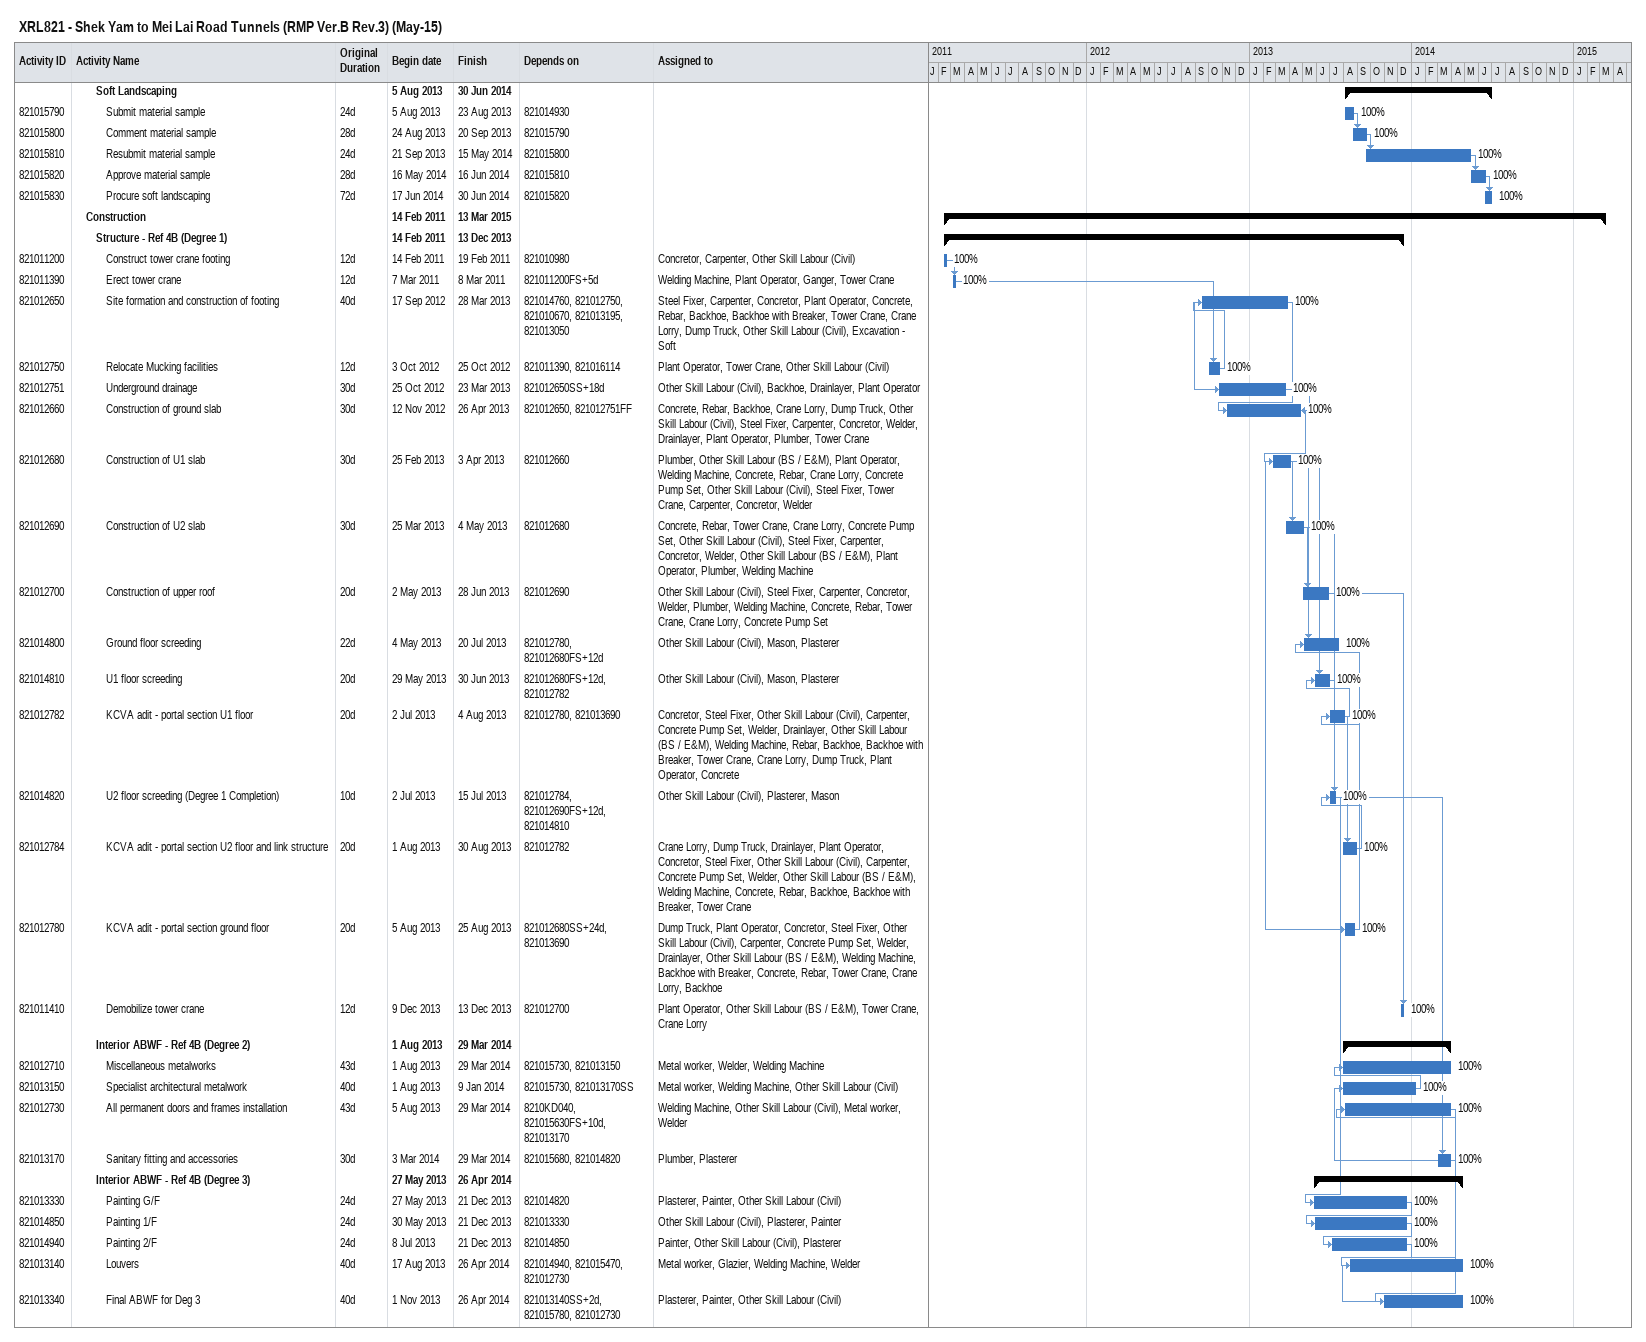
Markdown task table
XRL821 - Shek Yam to Mei Lai Road Tunnels (RMP Ver.B Rev.3) (May-15)

| ID | Level | Task | Original duration | Start | Finish | Predecessors | Resources | % complete |
|---|---|---|---|---|---|---|---|---|
|  | 3 | **Soft Landscaping** |  | 2013-08-05 | 2014-06-30 |  |  |  |
| 821015790 | 4 | Submit material sample | 24d | 2013-08-05 | 2013-08-23 | 821014930 |  | 100 |
| 821015800 | 4 | Comment material sample | 28d | 2013-08-24 | 2013-09-20 | 821015790 |  | 100 |
| 821015810 | 4 | Resubmit material sample | 24d | 2013-09-21 | 2014-05-15 | 821015800 |  | 100 |
| 821015820 | 4 | Approve material sample | 28d | 2014-05-16 | 2014-06-16 | 821015810 |  | 100 |
| 821015830 | 4 | Procure soft landscaping | 72d | 2014-06-17 | 2014-06-30 | 821015820 |  | 100 |
|  | 2 | **Construction** |  | 2011-02-14 | 2015-03-13 |  |  |  |
|  | 3 | **Structure - Ref 4B (Degree 1)** |  | 2011-02-14 | 2013-12-13 |  |  |  |
| 821011200 | 4 | Construct tower crane footing | 12d | 2011-02-14 | 2011-02-19 | 821010980 | Concretor, Carpenter, Other Skill Labour (Civil) | 100 |
| 821011390 | 4 | Erect tower crane | 12d | 2011-03-07 | 2011-03-08 | 821011200FS+5d | Welding Machine, Plant Operator, Ganger, Tower Crane | 100 |
| 821012650 | 4 | Site formation and construction of footing | 40d | 2012-09-17 | 2013-03-28 | 821014760, 821012750, 821010670, 821013195, 821013050 | Steel Fixer, Carpenter, Concretor, Plant Operator, Concrete, Rebar, Backhoe, Backhoe with Breaker, Tower Crane, Crane Lorry, Dump Truck, Other Skill Labour (Civil), Excavation - Soft | 100 |
| 821012750 | 4 | Relocate Mucking facilities | 12d | 2012-10-03 | 2012-10-25 | 821011390, 821016114 | Plant Operator, Tower Crane, Other Skill Labour (Civil) | 100 |
| 821012751 | 4 | Underground drainage | 30d | 2012-10-25 | 2013-03-23 | 821012650SS+18d | Other Skill Labour (Civil), Backhoe, Drainlayer, Plant Operator | 100 |
| 821012660 | 4 | Construction of ground slab | 30d | 2012-11-12 | 2013-04-26 | 821012650, 821012751FF | Concrete, Rebar, Backhoe, Crane Lorry, Dump Truck, Other Skill Labour (Civil), Steel Fixer, Carpenter, Concretor, Welder, Drainlayer, Plant Operator, Plumber, Tower Crane | 100 |
| 821012680 | 4 | Construction of U1 slab | 30d | 2013-02-25 | 2013-04-03 | 821012660 | Plumber, Other Skill Labour (BS / E&M), Plant Operator, Welding Machine, Concrete, Rebar, Crane Lorry, Concrete Pump Set, Other Skill Labour (Civil), Steel Fixer, Tower Crane, Carpenter, Concretor, Welder | 100 |
| 821012690 | 4 | Construction of U2 slab | 30d | 2013-03-25 | 2013-05-04 | 821012680 | Concrete, Rebar, Tower Crane, Crane Lorry, Concrete Pump Set, Other Skill Labour (Civil), Steel Fixer, Carpenter, Concretor, Welder, Other Skill Labour (BS / E&M), Plant Operator, Plumber, Welding Machine | 100 |
| 821012700 | 4 | Construction of upper roof | 20d | 2013-05-02 | 2013-06-28 | 821012690 | Other Skill Labour (Civil), Steel Fixer, Carpenter, Concretor, Welder, Plumber, Welding Machine, Concrete, Rebar, Tower Crane, Crane Lorry, Concrete Pump Set | 100 |
| 821014800 | 4 | Ground floor screeding | 22d | 2013-05-04 | 2013-07-20 | 821012780, 821012680FS+12d | Other Skill Labour (Civil), Mason, Plasterer | 100 |
| 821014810 | 4 | U1 floor screeding | 20d | 2013-05-29 | 2013-06-30 | 821012680FS+12d, 821012782 | Other Skill Labour (Civil), Mason, Plasterer | 100 |
| 821012782 | 4 | KCVA adit - portal section U1 floor | 20d | 2013-07-02 | 2013-08-04 | 821012780, 821013690 | Concretor, Steel Fixer, Other Skill Labour (Civil), Carpenter, Concrete Pump Set, Welder, Drainlayer, Other Skill Labour (BS / E&M), Welding Machine, Rebar, Backhoe, Backhoe with Breaker, Tower Crane, Crane Lorry, Dump Truck, Plant Operator, Concrete | 100 |
| 821014820 | 4 | U2 floor screeding (Degree 1 Completion) | 10d | 2013-07-02 | 2013-07-15 | 821012784, 821012690FS+12d, 821014810 | Other Skill Labour (Civil), Plasterer, Mason | 100 |
| 821012784 | 4 | KCVA adit - portal section U2 floor and link structure | 20d | 2013-08-01 | 2013-08-30 | 821012782 | Crane Lorry, Dump Truck, Drainlayer, Plant Operator, Concretor, Steel Fixer, Other Skill Labour (Civil), Carpenter, Concrete Pump Set, Welder, Other Skill Labour (BS / E&M), Welding Machine, Concrete, Rebar, Backhoe, Backhoe with Breaker, Tower Crane | 100 |
| 821012780 | 4 | KCVA adit - portal section ground floor | 20d | 2013-08-05 | 2013-08-25 | 821012680SS+24d, 821013690 | Dump Truck, Plant Operator, Concretor, Steel Fixer, Other Skill Labour (Civil), Carpenter, Concrete Pump Set, Welder, Drainlayer, Other Skill Labour (BS / E&M), Welding Machine, Backhoe with Breaker, Concrete, Rebar, Tower Crane, Crane Lorry, Backhoe | 100 |
| 821011410 | 4 | Demobilize tower crane | 12d | 2013-12-09 | 2013-12-13 | 821012700 | Plant Operator, Other Skill Labour (BS / E&M), Tower Crane, Crane Lorry | 100 |
|  | 3 | **Interior ABWF - Ref 4B (Degree 2)** |  | 2013-08-01 | 2014-03-29 |  |  |  |
| 821012710 | 4 | Miscellaneous metalworks | 43d | 2013-08-01 | 2014-03-29 | 821015730, 821013150 | Metal worker, Welder, Welding Machine | 100 |
| 821013150 | 4 | Specialist architectural metalwork | 40d | 2013-08-01 | 2014-01-09 | 821015730, 821013170SS | Metal worker, Welding Machine, Other Skill Labour (Civil) | 100 |
| 821012730 | 4 | All permanent doors and frames installation | 43d | 2013-08-05 | 2014-03-29 | 8210KD040, 821015630FS+10d, 821013170 | Welding Machine, Other Skill Labour (Civil), Metal worker, Welder | 100 |
| 821013170 | 4 | Sanitary fitting and accessories | 30d | 2014-03-03 | 2014-03-29 | 821015680, 821014820 | Plumber, Plasterer | 100 |
|  | 3 | **Interior ABWF - Ref 4B (Degree 3)** |  | 2013-05-27 | 2014-04-26 |  |  |  |
| 821013330 | 4 | Painting G/F | 24d | 2013-05-27 | 2013-12-21 | 821014820 | Plasterer, Painter, Other Skill Labour (Civil) | 100 |
| 821014850 | 4 | Painting 1/F | 24d | 2013-05-30 | 2013-12-21 | 821013330 | Other Skill Labour (Civil), Plasterer, Painter | 100 |
| 821014940 | 4 | Painting 2/F | 24d | 2013-07-08 | 2013-12-21 | 821014850 | Painter, Other Skill Labour (Civil), Plasterer | 100 |
| 821013140 | 4 | Louvers | 40d | 2013-08-17 | 2014-04-26 | 821014940, 821015470, 821012730 | Metal worker, Glazier, Welding Machine, Welder | 100 |
| 821013340 | 4 | Final ABWF for Deg 3 | 40d | 2013-11-01 | 2014-04-26 | 821013140SS+2d, 821015780, 821012730 | Plasterer, Painter, Other Skill Labour (Civil) | 100 |
